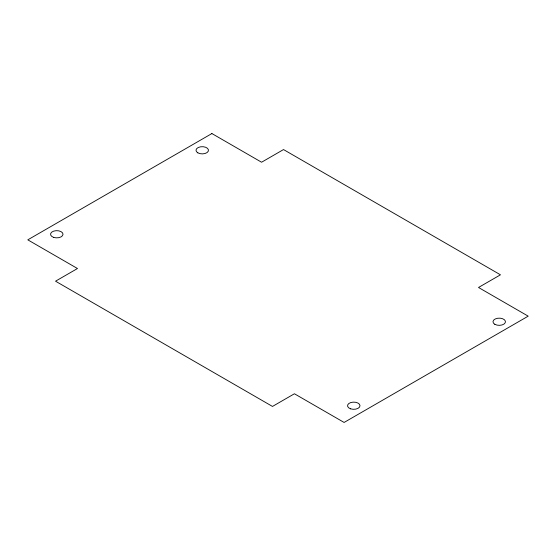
<?xml version="1.0" encoding="UTF-8"?>
<svg xmlns="http://www.w3.org/2000/svg" width="556" height="556" viewBox="0 0 556 556"><rect width="100%" height="100%" fill="white"/><g stroke="black" fill="none" stroke-linecap="round" stroke-linejoin="round"><path stroke-width="0.83" d="M211.899 133.551L27.8 239.838L77.479 268.52L55.537 281.19L272.482 406.436L294.423 393.766L344.101 422.449L528.2 316.162L478.521 287.48L500.463 274.81L283.518 149.564L261.577 162.234L211.899 133.551M494.805 324.294A6.248 3.607 0 0 0 505.251 322.675A6.248 3.607 0 0 0 497.606 318.261A6.248 3.607 0 0 0 494.805 324.294M350.641 408.841A6.248 3.607 0 0 0 360.01 405.72A6.248 3.607 0 0 0 350.641 402.6A6.248 3.607 0 0 0 350.641 408.841M197.818 152.831A6.248 3.607 0 0 0 208.271 151.211A6.248 3.607 0 0 0 200.619 146.798A6.248 3.607 0 0 0 197.818 152.831M53.661 237.384A6.248 3.607 0 0 0 63.023 234.257A6.248 3.607 0 0 0 53.661 231.136A6.248 3.607 0 0 0 53.661 237.384"/></g></svg>
